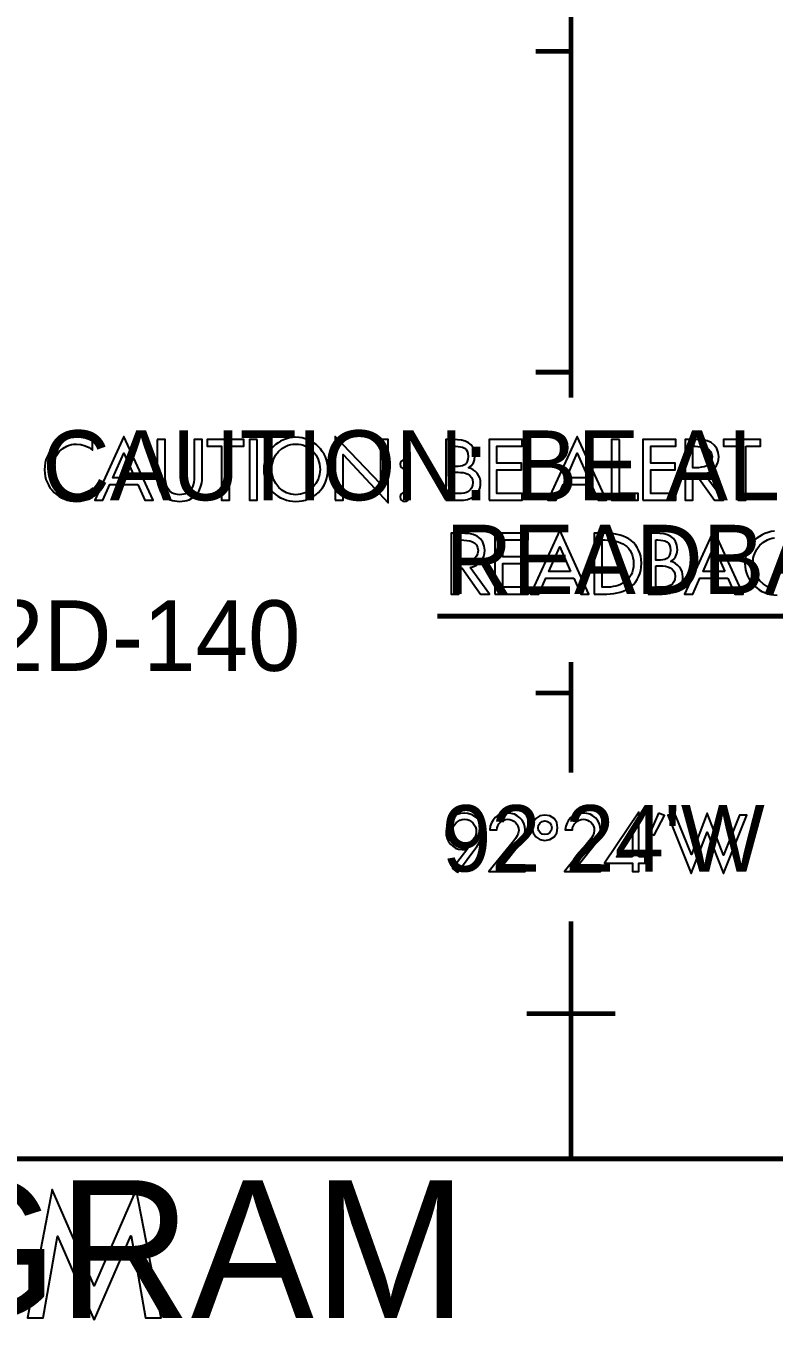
# Model space of a CAD drawing. Extents: x 0.08 to 5.7, y 0.31 to 7.95.
# Drawn here: x 1.713 to 2.559, y 0.443 to 1.907 of the extents above; entities that cross this region are included whole.
import ezdxf

# ---------------------------------------------------------------- set-up
doc = ezdxf.new("R2010")
doc.units = 0
doc.layers.get('0').update_dxf_attribs({"linetype": 'CONTINUOUS'})

msp = doc.modelspace()

# ---------------------------------------------------------------- linework, layer by layer
at = {"color": 0}
for points, const_width in [([(0.252929, 7.62446), (5.12706, 7.62446), (5.12706, 0.625543), (0.252929, 0.625543), (0.252929, 7.62446)], 0.005417), ([(2.32958, 7.62392), (2.32958, 6.23568), (2.32958, 2.60525), (2.32958, 1.48639)], 0.005417), ([(2.28961, 1.87831), (2.32958, 1.87831)], 0.005417), ([(2.28961, 1.5154), (2.32958, 1.5154)], 0.005417), ([(2.1786, 1.23942), (4.99414, 1.23942)], 0.005833), ([(2.32958, 1.18766), (2.32958, 1.0625)], 0.005417), ([(2.28961, 1.15251), (2.32958, 1.15251)], 0.005417), ([(2.32958, 0.894314), (2.32958, 0.625976)], 0.005417), ([(2.32958, 0.789606), (2.27957, 0.789606)], 0.005417), ([(2.37956, 0.789606), (2.32958, 0.789606)], 0.005417)]:
    msp.add_lwpolyline(points, dxfattribs=dict(at, const_width=const_width))
for points in [[(1.78863, 1.43722), (1.78456, 1.43918), (1.78028, 1.44054), (1.77572, 1.4414), (1.77126, 1.44168), (1.76753, 1.44151), (1.76372, 1.44097), (1.76025, 1.44015), (1.75678, 1.43892), (1.75364, 1.43733), (1.75054, 1.43554), (1.74778, 1.43349), (1.74511, 1.4311), (1.74263, 1.4286), (1.74056, 1.42583), (1.73876, 1.42279), (1.73708, 1.4196), (1.73583, 1.41612), (1.73503, 1.41265), (1.73443, 1.4089), (1.73415, 1.405), (1.73443, 1.40126), (1.73503, 1.39762), (1.73583, 1.39415), (1.73708, 1.39085), (1.73861, 1.3878), (1.7404, 1.38471), (1.74263, 1.38211), (1.74501, 1.37945), (1.7475, 1.37723), (1.75043, 1.37516), (1.75331, 1.37332), (1.75651, 1.37196), (1.75987, 1.37071), (1.76335, 1.36985), (1.76682, 1.3693), (1.77056, 1.36914), (1.77512, 1.36947), (1.77983, 1.37044), (1.78444, 1.3718), (1.78863, 1.37392), (1.78863, 1.38401), (1.78456, 1.38097), (1.78, 1.37874), (1.77528, 1.37723), (1.77029, 1.37679), (1.76736, 1.37695), (1.7646, 1.37739), (1.76193, 1.37804), (1.75944, 1.37902), (1.75489, 1.38178), (1.75082, 1.38525), (1.74761, 1.3896), (1.74511, 1.39442), (1.74431, 1.39692), (1.7436, 1.39974), (1.74322, 1.4025), (1.74306, 1.40528), (1.74322, 1.40821), (1.7436, 1.41097), (1.74431, 1.41374), (1.74511, 1.41639), (1.74761, 1.42122), (1.75097, 1.42557), (1.75499, 1.42904), (1.7596, 1.43181), (1.7621, 1.43278), (1.76471, 1.43349), (1.76753, 1.43386), (1.7704, 1.43403), (1.77528, 1.4336), (1.78017, 1.43224), (1.78456, 1.43013), (1.78863, 1.42725), (1.78863, 1.43722)], [(1.83985, 1.38818), (1.84776, 1.37044), (1.8571, 1.37044), (1.824, 1.44265), (1.79096, 1.37044), (1.80012, 1.37044), (1.80806, 1.38818), (1.83985, 1.38818)], [(1.86165, 1.43918), (1.86165, 1.39567), (1.86182, 1.3929), (1.86208, 1.39014), (1.86262, 1.38764), (1.8635, 1.38515), (1.86556, 1.38053), (1.86849, 1.37668), (1.87224, 1.37348), (1.87651, 1.37109), (1.8789, 1.37028), (1.88151, 1.36974), (1.88433, 1.3693), (1.8871, 1.36914), (1.88997, 1.3693), (1.89279, 1.36974), (1.89529, 1.37028), (1.89779, 1.37109), (1.90207, 1.37348), (1.90571, 1.37668), (1.90864, 1.38053), (1.91081, 1.38515), (1.91151, 1.38764), (1.91211, 1.39014), (1.91249, 1.3929), (1.91265, 1.39567), (1.91265, 1.43918), (1.9036, 1.43918), (1.9036, 1.3986), (1.90349, 1.39442), (1.90294, 1.3904), (1.90196, 1.38683), (1.90028, 1.38346), (1.89822, 1.3807), (1.89529, 1.37863), (1.89361, 1.37793), (1.89165, 1.37723), (1.88943, 1.37695), (1.8871, 1.37679), (1.88471, 1.37695), (1.88265, 1.37723), (1.88069, 1.37793), (1.87901, 1.37863), (1.87608, 1.3807), (1.87392, 1.38346), (1.87235, 1.38683), (1.87136, 1.3904), (1.87071, 1.39442), (1.87056, 1.3986), (1.87056, 1.43918), (1.86165, 1.43918)], [(1.94336, 1.43153), (1.95975, 1.43153), (1.95975, 1.43918), (1.91808, 1.43918), (1.91808, 1.43153), (1.93446, 1.43153), (1.93446, 1.37044), (1.94336, 1.37044), (1.94336, 1.43153)], [(1.97487, 1.43918), (1.96599, 1.43918), (1.96599, 1.37044), (1.97487, 1.37044), (1.97487, 1.43918)], [(2.01844, 1.44168), (2.01471, 1.44151), (2.01124, 1.44097), (2.00776, 1.44015), (2.00444, 1.43892), (2.00125, 1.43733), (1.99832, 1.43554), (1.99556, 1.43349), (1.99289, 1.4311), (1.99056, 1.4286), (1.9885, 1.42583), (1.98665, 1.42279), (1.98503, 1.4196), (1.98389, 1.41624), (1.98292, 1.41276), (1.98236, 1.40918), (1.98221, 1.40543), (1.98236, 1.40153), (1.98292, 1.39779), (1.98372, 1.39432), (1.98503, 1.39085), (1.98654, 1.38764), (1.9885, 1.38471), (1.99056, 1.38194), (1.99289, 1.37945), (1.99544, 1.37706), (1.99821, 1.37516), (2.00125, 1.37332), (2.00444, 1.37196), (2.00776, 1.37071), (2.01112, 1.36985), (2.01471, 1.3693), (2.01844, 1.36914), (2.02208, 1.3693), (2.02572, 1.36985), (2.02919, 1.37071), (2.0325, 1.37196), (2.03554, 1.37332), (2.03863, 1.37516), (2.04139, 1.37706), (2.04406, 1.37945), (2.04639, 1.38194), (2.04844, 1.38471), (2.05029, 1.38764), (2.05181, 1.39085), (2.05306, 1.39432), (2.05387, 1.39779), (2.05447, 1.40153), (2.05474, 1.40543), (2.05447, 1.40918), (2.05387, 1.41276), (2.05306, 1.41624), (2.05181, 1.4196), (2.05029, 1.42279), (2.04833, 1.42583), (2.04622, 1.4286), (2.04389, 1.4311), (2.04124, 1.43349), (2.03847, 1.43554), (2.03554, 1.43733), (2.03233, 1.43892), (2.02903, 1.44015), (2.02556, 1.44097), (2.02208, 1.44151), (2.01844, 1.44168)], [(2.06304, 1.37044), (2.0721, 1.37044), (2.0721, 1.42219), (2.12294, 1.36762), (2.12294, 1.43918), (2.11404, 1.43918), (2.11404, 1.38906), (2.06304, 1.44249), (2.06304, 1.37044)], [(2.18793, 1.37044), (2.20389, 1.37044), (2.20817, 1.37071), (2.21251, 1.37153), (2.21636, 1.37294), (2.22, 1.37484), (2.22304, 1.37766), (2.22542, 1.38097), (2.22624, 1.38292), (2.22678, 1.38498), (2.22721, 1.38737), (2.22738, 1.38986), (2.22711, 1.3929), (2.2264, 1.39583), (2.22515, 1.39849), (2.22347, 1.40099), (2.2214, 1.40321), (2.21903, 1.405), (2.21636, 1.40625), (2.2136, 1.40707), (2.2136, 1.40722), (2.21679, 1.40944), (2.21918, 1.41265), (2.22054, 1.41639), (2.22097, 1.42031), (2.22081, 1.42307), (2.22054, 1.42557), (2.21983, 1.42779), (2.21903, 1.42974), (2.21669, 1.43306), (2.2136, 1.43554), (2.20985, 1.43722), (2.20583, 1.43832), (2.20139, 1.43901), (2.19667, 1.43918), (2.18793, 1.43918), (2.18793, 1.37044)], [(2.23693, 1.37044), (2.27431, 1.37044), (2.27431, 1.37804), (2.24582, 1.37804), (2.24582, 1.40483), (2.27349, 1.40483), (2.27349, 1.41238), (2.24582, 1.41238), (2.24582, 1.43153), (2.27431, 1.43153), (2.27431, 1.43918), (2.23693, 1.43918), (2.23693, 1.37044)], [(2.35249, 1.38818), (2.3604, 1.37044), (2.36974, 1.37044), (2.33664, 1.44265), (2.3035, 1.37044), (2.31278, 1.37044), (2.32069, 1.38818), (2.35249, 1.38818)], [(2.38444, 1.43918), (2.37554, 1.43918), (2.37554, 1.37044), (2.40543, 1.37044), (2.40543, 1.37804), (2.38444, 1.37804), (2.38444, 1.43918)], [(2.41081, 1.37044), (2.44819, 1.37044), (2.44819, 1.37804), (2.41971, 1.37804), (2.41971, 1.40483), (2.44737, 1.40483), (2.44737, 1.41238), (2.41971, 1.41238), (2.41971, 1.43153), (2.44819, 1.43153), (2.44819, 1.43918), (2.41081, 1.43918), (2.41081, 1.37044)], [(2.48025, 1.40056), (2.48389, 1.40136), (2.48719, 1.40278), (2.49001, 1.40474), (2.49235, 1.40707), (2.49414, 1.40989), (2.49556, 1.41303), (2.49636, 1.41639), (2.49669, 1.41986), (2.4961, 1.42458), (2.49447, 1.42904), (2.49164, 1.43294), (2.48807, 1.43599), (2.48361, 1.43778), (2.47889, 1.43875), (2.47418, 1.43901), (2.46929, 1.43918), (2.45861, 1.43918), (2.45861, 1.37044), (2.4675, 1.37044), (2.4675, 1.39974), (2.47114, 1.39974), (2.49181, 1.37044), (2.50196, 1.37044), (2.48025, 1.40056)], [(2.52735, 1.43153), (2.54372, 1.43153), (2.54372, 1.43918), (2.50206, 1.43918), (2.50206, 1.43153), (2.51844, 1.43153), (2.51844, 1.37044), (2.52735, 1.37044), (2.52735, 1.43153)], [(1.83626, 1.39583), (1.81168, 1.39583), (1.824, 1.42389), (1.83626, 1.39583)], [(2.01844, 1.37679), (2.01568, 1.37695), (2.01292, 1.37739), (2.01042, 1.37804), (2.00792, 1.37902), (2.00319, 1.38167), (1.99918, 1.38498), (1.99582, 1.38932), (1.99322, 1.39415), (1.99235, 1.39681), (1.99164, 1.39958), (1.99126, 1.4025), (1.9911, 1.40543), (1.99126, 1.40831), (1.99154, 1.41114), (1.99224, 1.4139), (1.99306, 1.4165), (1.99544, 1.42139), (1.99875, 1.42557), (2.00265, 1.42914), (2.00738, 1.43181), (2.00987, 1.43278), (2.01264, 1.43349), (2.0154, 1.43386), (2.01844, 1.43403), (2.02138, 1.43386), (2.02414, 1.43349), (2.02696, 1.43278), (2.02946, 1.43181), (2.03418, 1.42914), (2.03819, 1.42557), (2.04139, 1.42139), (2.04372, 1.4165), (2.0446, 1.4139), (2.04531, 1.41114), (2.04568, 1.40831), (2.04585, 1.40543), (2.04557, 1.4025), (2.04514, 1.39958), (2.04443, 1.39681), (2.04363, 1.39415), (2.04096, 1.38932), (2.03765, 1.38498), (2.03364, 1.38167), (2.02886, 1.37902), (2.02636, 1.37804), (2.02387, 1.37739), (2.02111, 1.37695), (2.01844, 1.37679)], [(2.19683, 1.43153), (2.19917, 1.43153), (2.2021, 1.43137), (2.20469, 1.4311), (2.20708, 1.43039), (2.20915, 1.42947), (2.21099, 1.42806), (2.21224, 1.426), (2.21306, 1.42344), (2.21332, 1.42014), (2.21306, 1.41683), (2.21224, 1.41417), (2.21099, 1.41211), (2.20915, 1.41069), (2.20708, 1.40956), (2.20458, 1.40901), (2.20193, 1.40875), (2.199, 1.40864), (2.19683, 1.40864), (2.19683, 1.43153)], [(2.3489, 1.39583), (2.32433, 1.39583), (2.33664, 1.42389), (2.3489, 1.39583)], [(2.4675, 1.43153), (2.46983, 1.43153), (2.47319, 1.43137), (2.47651, 1.4311), (2.47971, 1.43039), (2.48281, 1.42947), (2.48529, 1.4279), (2.48736, 1.42583), (2.48861, 1.42307), (2.48904, 1.4196), (2.48861, 1.41596), (2.48736, 1.41319), (2.48557, 1.41097), (2.48307, 1.40944), (2.48014, 1.40831), (2.47711, 1.40776), (2.47364, 1.40733), (2.47026, 1.40733), (2.4675, 1.40733), (2.4675, 1.43153)], [(2.14139, 1.41624), (2.13943, 1.41585), (2.13781, 1.41471), (2.13667, 1.41303), (2.13624, 1.41114), (2.13667, 1.40918), (2.13781, 1.4075), (2.13943, 1.40653), (2.14139, 1.40608), (2.14333, 1.40653), (2.14501, 1.4075), (2.14611, 1.40918), (2.14654, 1.41114), (2.14611, 1.41303), (2.14501, 1.41471), (2.14333, 1.41585), (2.14139, 1.41624)], [(2.19683, 1.40224), (2.2021, 1.40224), (2.20469, 1.40207), (2.20763, 1.40181), (2.21039, 1.4011), (2.21289, 1.40001), (2.21511, 1.39849), (2.21696, 1.39638), (2.21804, 1.39378), (2.21847, 1.3904), (2.21821, 1.3871), (2.21707, 1.38433), (2.21556, 1.38211), (2.2136, 1.38053), (2.21126, 1.37929), (2.20861, 1.37863), (2.20594, 1.3782), (2.20307, 1.37804), (2.19683, 1.37804), (2.19683, 1.40224)], [(2.14139, 1.37929), (2.13943, 1.37891), (2.13781, 1.37777), (2.13667, 1.37625), (2.13624, 1.37429), (2.13667, 1.37223), (2.13781, 1.37071), (2.13943, 1.36957), (2.14139, 1.36914), (2.14333, 1.36957), (2.14501, 1.37071), (2.14611, 1.37223), (2.14654, 1.37429), (2.14611, 1.37625), (2.14501, 1.37777), (2.14333, 1.37891), (2.14139, 1.37929)], [(2.21571, 1.2946), (2.21929, 1.29541), (2.2225, 1.29682), (2.22542, 1.29877), (2.22775, 1.30111), (2.2296, 1.30387), (2.23096, 1.30707), (2.23182, 1.31044), (2.2321, 1.31391), (2.23156, 1.31863), (2.22987, 1.32308), (2.22711, 1.32693), (2.22347, 1.33002), (2.21903, 1.33181), (2.21431, 1.33279), (2.20942, 1.33306), (2.20469, 1.33317), (2.1939, 1.33317), (2.1939, 1.26443), (2.2029, 1.26443), (2.2029, 1.29373), (2.20654, 1.29373), (2.22721, 1.26443), (2.23736, 1.26443), (2.21571, 1.2946)], [(2.2436, 1.26443), (2.28108, 1.26443), (2.28108, 1.27208), (2.25265, 1.27208), (2.25265, 1.29877), (2.28028, 1.29877), (2.28028, 1.30637), (2.25265, 1.30637), (2.25265, 1.32557), (2.28108, 1.32557), (2.28108, 1.33317), (2.2436, 1.33317), (2.2436, 1.26443)], [(2.33279, 1.28223), (2.34071, 1.26443), (2.34987, 1.26443), (2.31679, 1.33664), (2.28375, 1.26443), (2.29308, 1.26443), (2.301, 1.28223), (2.33279, 1.28223)], [(2.35585, 1.26443), (2.37011, 1.26443), (2.37403, 1.26459), (2.37804, 1.26497), (2.38178, 1.26568), (2.38525, 1.26655), (2.38872, 1.2678), (2.39193, 1.26915), (2.39501, 1.271), (2.39779, 1.27289), (2.40028, 1.27528), (2.4025, 1.27778), (2.40457, 1.28071), (2.40608, 1.28375), (2.4075, 1.28722), (2.40847, 1.29096), (2.40901, 1.29487), (2.40918, 1.29915), (2.40901, 1.30333), (2.40847, 1.30724), (2.4075, 1.31082), (2.40608, 1.31418), (2.40446, 1.31722), (2.4025, 1.31999), (2.40028, 1.32265), (2.39762, 1.32487), (2.39486, 1.32682), (2.39193, 1.32845), (2.38872, 1.32986), (2.38525, 1.33111), (2.38178, 1.33192), (2.37804, 1.33263), (2.37429, 1.33306), (2.37044, 1.33317), (2.35585, 1.33317), (2.35585, 1.26443)], [(2.41667, 1.26443), (2.43278, 1.26443), (2.43707, 1.2647), (2.44125, 1.26557), (2.44515, 1.26693), (2.44874, 1.26888), (2.45182, 1.27154), (2.45415, 1.27501), (2.45503, 1.27696), (2.45557, 1.27902), (2.45594, 1.28141), (2.45611, 1.28391), (2.45583, 1.28695), (2.45514, 1.28988), (2.45389, 1.29248), (2.45221, 1.29498), (2.45014, 1.2972), (2.44775, 1.29905), (2.44515, 1.30029), (2.44239, 1.30111), (2.44239, 1.30127), (2.44553, 1.30349), (2.44792, 1.30664), (2.44933, 1.31044), (2.44988, 1.31429), (2.44971, 1.31706), (2.44933, 1.31961), (2.44862, 1.32183), (2.44775, 1.32373), (2.44542, 1.32709), (2.44239, 1.32959), (2.43875, 1.33127), (2.43457, 1.33236), (2.43012, 1.3329), (2.4254, 1.33317), (2.41667, 1.33317), (2.41667, 1.26443)], [(2.50711, 1.28223), (2.51497, 1.26443), (2.52431, 1.26443), (2.4911, 1.33664), (2.45806, 1.26443), (2.46733, 1.26443), (2.47526, 1.28223), (2.50711, 1.28223)], [(2.55957, 1.33556), (2.55599, 1.33502), (2.55236, 1.33415), (2.54889, 1.3329), (2.54568, 1.33138), (2.54264, 1.32959), (2.53988, 1.32747), (2.53722, 1.32514), (2.53489, 1.32265), (2.53267, 1.31988), (2.53082, 1.31679), (2.52919, 1.31358), (2.52794, 1.31011), (2.52707, 1.30664), (2.52653, 1.3029), (2.52626, 1.29905), (2.52653, 1.2953), (2.52707, 1.29167), (2.52794, 1.28819), (2.52919, 1.28488), (2.53071, 1.28179), (2.53267, 1.27875), (2.53472, 1.27599), (2.53711, 1.27349), (2.53971, 1.27127), (2.54249, 1.26915), (2.54542, 1.26736), (2.54861, 1.26595), (2.55192, 1.2647), (2.55539, 1.26389), (2.55886, 1.26335), (2.56267, 1.26318)], [(2.2029, 1.32557), (2.20514, 1.32557), (2.2085, 1.32541), (2.21197, 1.32514), (2.21511, 1.32444), (2.21804, 1.32346), (2.22071, 1.32194), (2.22265, 1.31988), (2.22401, 1.31706), (2.22444, 1.31358), (2.22401, 1.31), (2.22276, 1.30724), (2.22081, 1.30501), (2.21847, 1.30349), (2.21556, 1.30235), (2.21235, 1.30181), (2.20904, 1.30138), (2.20568, 1.30138), (2.2029, 1.30138), (2.2029, 1.32557)], [(2.32915, 1.28988), (2.30458, 1.28988), (2.31679, 1.31776), (2.32915, 1.28988)], [(2.36475, 1.32557), (2.36778, 1.32557), (2.37099, 1.32541), (2.37418, 1.32514), (2.37722, 1.32487), (2.38015, 1.32416), (2.38303, 1.32335), (2.38569, 1.32237), (2.38818, 1.32113), (2.39057, 1.31972), (2.39279, 1.31803), (2.39458, 1.31613), (2.39626, 1.31391), (2.39762, 1.31152), (2.39876, 1.30876), (2.39958, 1.30572), (2.40013, 1.30252), (2.40028, 1.29877), (2.40013, 1.29514), (2.39958, 1.29194), (2.39876, 1.2889), (2.39762, 1.28613), (2.39626, 1.28375), (2.39458, 1.28152), (2.39279, 1.27957), (2.39057, 1.27794), (2.38818, 1.27653), (2.38569, 1.27528), (2.38303, 1.27414), (2.38015, 1.27349), (2.37722, 1.27279), (2.37418, 1.27235), (2.37099, 1.27224), (2.36778, 1.27208), (2.36475, 1.27208), (2.36475, 1.32557)], [(2.42567, 1.32557), (2.4279, 1.32557), (2.43083, 1.32541), (2.43349, 1.32514), (2.43582, 1.32444), (2.43793, 1.32346), (2.43972, 1.3221), (2.44097, 1.31999), (2.44179, 1.31749), (2.44222, 1.31418), (2.44179, 1.31082), (2.44097, 1.30821), (2.43972, 1.3061), (2.43793, 1.30474), (2.43582, 1.3036), (2.43332, 1.30306), (2.43072, 1.30279), (2.42779, 1.30263), (2.42567, 1.30263), (2.42567, 1.32557)], [(2.50347, 1.28988), (2.47889, 1.28988), (2.4911, 1.31776), (2.50347, 1.28988)], [(2.55946, 1.271), (2.55664, 1.27138), (2.55414, 1.27208), (2.55154, 1.27306), (2.54693, 1.27582), (2.54308, 1.2793), (2.53971, 1.28364), (2.53722, 1.28836), (2.5364, 1.29096), (2.53569, 1.29373), (2.53543, 1.29655), (2.53526, 1.29932), (2.53543, 1.30225), (2.53569, 1.30501), (2.5364, 1.30778), (2.53737, 1.31044), (2.53971, 1.31527), (2.54308, 1.31961), (2.5471, 1.32308), (2.55165, 1.32585), (2.55431, 1.32682), (2.55697, 1.32747), (2.55957, 1.32791)], [(2.42567, 1.29622), (2.43083, 1.29622), (2.43349, 1.29612), (2.43642, 1.29584), (2.43918, 1.29514), (2.44168, 1.29405), (2.4439, 1.29248), (2.44569, 1.29042), (2.44683, 1.28776), (2.44721, 1.28445), (2.44694, 1.28098), (2.44586, 1.27832), (2.44428, 1.2761), (2.44239, 1.27458), (2.44, 1.27333), (2.43733, 1.27262), (2.43474, 1.27224), (2.43181, 1.27208), (2.42567, 1.27208), (2.42567, 1.29622)], [(2.20139, 0.949328), (2.22319, 0.978896), (2.22569, 0.982801), (2.22775, 0.986925), (2.22846, 0.98915), (2.22917, 0.991374), (2.22944, 0.993761), (2.2296, 0.996094), (2.22917, 1.00027), (2.22792, 1.00418), (2.22597, 1.00765), (2.22347, 1.01069), (2.22026, 1.01318), (2.21679, 1.01497), (2.21289, 1.01628), (2.20888, 1.01666), (2.20469, 1.01628), (2.20085, 1.01497), (2.19721, 1.01307), (2.19428, 1.01058), (2.19179, 1.00738), (2.18989, 1.00374), (2.18875, 0.999729), (2.18832, 0.995443), (2.18858, 0.991644), (2.18956, 0.987901), (2.19125, 0.984592), (2.19336, 0.981554), (2.19596, 0.979004), (2.199, 0.976942), (2.20247, 0.975694), (2.20637, 0.975261), (2.20958, 0.975532), (2.21251, 0.976508), (2.21278, 0.9764), (2.19569, 0.953885), (2.20139, 0.949328)], [(2.25239, 0.957628), (2.27322, 0.983886), (2.27501, 0.986925), (2.27636, 0.990289), (2.27735, 0.993761), (2.27761, 0.997342), (2.27724, 1.00152), (2.2761, 1.00526), (2.27431, 1.00846), (2.27181, 1.01123), (2.26887, 1.01362), (2.26557, 1.0153), (2.26193, 1.01628), (2.25792, 1.01666), (2.25375, 1.01628), (2.25, 1.0153), (2.24681, 1.01373), (2.24388, 1.0115), (2.24154, 1.00873), (2.23975, 1.00543), (2.23833, 1.00179), (2.23762, 0.997613), (2.24556, 0.997613), (2.24599, 1), (2.24681, 1.00223), (2.24794, 1.00429), (2.24946, 1.00613), (2.25125, 1.00749), (2.25331, 1.00863), (2.25553, 1.00933), (2.25792, 1.0096), (2.26042, 1.00933), (2.26281, 1.00863), (2.26486, 1.00738), (2.26682, 1.00586), (2.26833, 1.00402), (2.26942, 1.00195), (2.27029, 0.999567), (2.27056, 0.997071), (2.27001, 0.993869), (2.26861, 0.990831), (2.26682, 0.987901), (2.26486, 0.985297), (2.23682, 0.950575), (2.27761, 0.950575), (2.27761, 0.957628), (2.25239, 0.957628)], [(2.30003, 1.01443), (2.29432, 1.01335), (2.28971, 1.01042), (2.28678, 1.00586), (2.28569, 1), (2.28678, 0.99414), (2.28971, 0.989583), (2.29432, 0.986654), (2.30003, 0.985678), (2.30583, 0.986654), (2.31054, 0.989583), (2.31347, 0.99414), (2.31446, 1), (2.31347, 1.00586), (2.31054, 1.01042), (2.30583, 1.01335), (2.30003, 1.01443)], [(2.33778, 0.957628), (2.35861, 0.983886), (2.36057, 0.986925), (2.36193, 0.990289), (2.36279, 0.993761), (2.36307, 0.997342), (2.36262, 1.00152), (2.36154, 1.00526), (2.35969, 1.00846), (2.35736, 1.01123), (2.35444, 1.01362), (2.35113, 1.0153), (2.34739, 1.01628), (2.34332, 1.01666), (2.33919, 1.01628), (2.33539, 1.0153), (2.33225, 1.01373), (2.32932, 1.0115), (2.32693, 1.00873), (2.32514, 1.00543), (2.32389, 1.00179), (2.32308, 0.997613), (2.33111, 0.997613), (2.33137, 1), (2.33225, 1.00223), (2.3335, 1.00429), (2.33501, 1.00613), (2.33664, 1.00749), (2.33876, 1.00863), (2.34099, 1.00933), (2.34332, 1.0096), (2.34581, 1.00933), (2.34819, 1.00863), (2.35026, 1.00738), (2.35221, 1.00586), (2.35374, 1.00402), (2.35499, 1.00195), (2.35568, 0.999567), (2.35596, 0.997071), (2.35542, 0.993869), (2.35417, 0.990831), (2.35238, 0.987901), (2.35026, 0.985297), (2.32221, 0.950575), (2.36307, 0.950575), (2.36307, 0.957628), (2.33778, 0.957628)], [(2.40642, 0.967068), (2.40642, 1.01763), (2.36762, 0.960015), (2.39931, 0.960015), (2.39931, 0.950575), (2.40642, 0.950575), (2.40642, 0.960015), (2.41363, 0.960015), (2.41363, 0.967068), (2.40642, 0.967068)], [(2.4285, 1.01666), (2.41889, 0.993761), (2.42378, 0.991808), (2.43544, 1.01405), (2.4285, 1.01666)], [(2.44764, 1.01432), (2.43892, 1.01432), (2.46556, 0.948188), (2.48372, 0.995117), (2.50196, 0.948188), (2.5286, 1.01432), (2.52001, 1.01432), (2.50196, 0.968913), (2.48372, 1.01666), (2.46571, 0.969835), (2.44764, 1.01432)], [(2.20904, 0.982368), (2.20654, 0.982639), (2.20404, 0.983453), (2.20182, 0.9847), (2.19971, 0.986274), (2.19792, 0.988336), (2.1965, 0.99056), (2.19569, 0.993218), (2.19542, 0.995985), (2.19569, 0.998753), (2.1965, 1.00125), (2.19775, 1.00347), (2.1996, 1.00553), (2.20167, 1.00722), (2.20404, 1.00846), (2.20665, 1.00933), (2.20942, 1.0096), (2.21208, 1.00933), (2.21446, 1.00846), (2.21669, 1.00711), (2.21858, 1.00543), (2.22026, 1.00331), (2.22151, 1.00098), (2.22222, 0.998589), (2.2225, 0.995985), (2.22239, 0.993326), (2.22151, 0.990831), (2.22043, 0.988607), (2.21892, 0.986546), (2.21679, 0.984864), (2.21457, 0.983453), (2.21197, 0.982639), (2.20904, 0.982368)], [(2.30003, 0.99235), (2.2971, 0.992893), (2.29471, 0.994467), (2.29292, 0.996963), (2.29237, 1), (2.29292, 1.00293), (2.29471, 1.00543), (2.2971, 1.00722), (2.30003, 1.00776), (2.30306, 1.00722), (2.30556, 1.00543), (2.30724, 1.00293), (2.30794, 1), (2.30724, 0.996963), (2.30556, 0.994467), (2.30306, 0.992893), (2.30003, 0.99235)], [(2.39931, 0.967068), (2.38112, 0.967068), (2.39903, 0.99349), (2.39931, 0.99349), (2.39931, 0.967068)], [(1.79042, 0.443033), (1.83182, 0.538465), (1.83225, 0.538465), (1.84831, 0.445529), (1.8661, 0.445529), (1.83789, 0.590821), (1.79042, 0.481933), (1.74306, 0.590821), (1.71485, 0.445529), (1.73264, 0.445529), (1.74875, 0.538032), (1.74903, 0.538032), (1.79042, 0.443033)]]:
    msp.add_lwpolyline(points, dxfattribs=at)

# ---------------------------------------------------------------- texts
for s, height, p in [('CAUTION: BE ALERT TO RUNWAY CROSSING CLEARANCES.', 0.0790668, (1.73165, 1.37045)), ('READBACK OF ALL RUNWAY HOLDING INSTRUCTIONS IS REQUIRED.', 0.0783074, (2.18758, 1.26447)), ('         S-55, D-75, 2S-95, 2D-140', 0.0797835, (0.487858, 1.17748)), ("92 24'W", 0.0750492, (2.18358, 0.950517)), ('AIRPORT DIAGRAM', 0.155705, (0.2571, 0.445612))]:
    msp.add_text(s, height=height, dxfattribs=at).set_placement(p)

doc.saveas('drawing.dxf')
